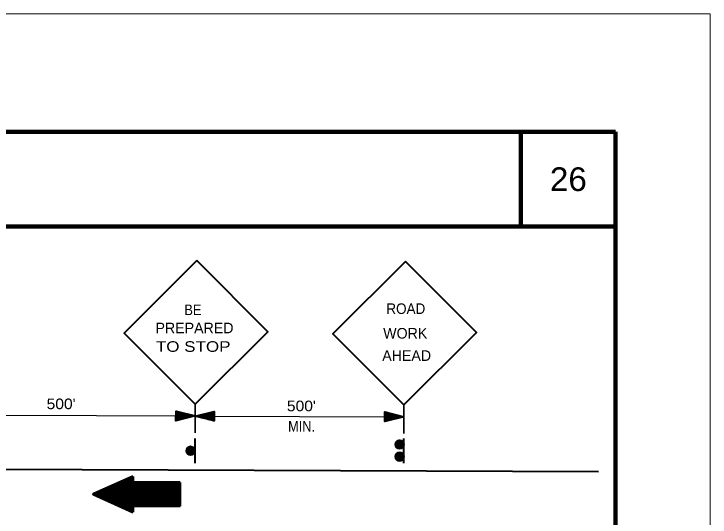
# Model space of a CAD drawing. Extents: x 3.071 to 3.988, y -0.6 to 0.108.
# Drawn here: x 3.6813 to 3.9878, y -0.1131 to 0.1085 of the extents above; entities that cross this region are included whole.
import ezdxf
from ezdxf.enums import TextEntityAlignment as Align

# ---------------------------------------------------------------- set-up
doc = ezdxf.new("R2010")
doc.units = 0
doc.header["$LTSCALE"] = 0.0021
for name, color, linetype, lineweight in [('1', 7, 'Continuous', 35), ('10', 7, 'Continuous', 35), ('2', 7, 'Continuous', 13), ('9', 7, 'Continuous', 25)]:
    doc.layers.add(name, color=color, linetype=linetype, lineweight=lineweight)

msp = doc.modelspace()

# ---------------------------------------------------------------- linework, layer by layer
at = {"layer": '1', "lineweight": 100}
msp.add_line((3.904417, 0.0565), (3.904417, 0.014833), dxfattribs=at)
at = {"layer": '1'}
for p, q in [((3.761083, -0.076), (3.761083, -0.063417)), ((3.853, -0.076333), (3.853, -0.06375)), ((3.849167, -0.081083), (3.851083, -0.079167)), ((3.849167, -0.080833), (3.850833, -0.079167)), ((3.849167, -0.08125), (3.85125, -0.079167)), ((3.849167, -0.0815), (3.8515, -0.079167)), ((3.849167, -0.08175), (3.851667, -0.07925)), ((3.84925, -0.0805), (3.850417, -0.07925)), ((3.849333, -0.081833), (3.851833, -0.079333)), ((3.849417, -0.082), (3.852, -0.079417)), ((3.8495, -0.08225), (3.852167, -0.0795)), ((3.757167, -0.083833), (3.759083, -0.081917)), ((3.757167, -0.083583), (3.758833, -0.081917)), ((3.757167, -0.084), (3.75925, -0.081917)), ((3.757167, -0.08425), (3.7595, -0.081917)), ((3.757167, -0.0845), (3.759667, -0.082)), ((3.75725, -0.08325), (3.758417, -0.082)), ((3.757333, -0.084583), (3.759833, -0.082083)), ((3.757417, -0.08475), (3.76, -0.082167)), ((3.7575, -0.085), (3.760167, -0.08225)), ((3.757583, -0.085167), (3.760333, -0.082417)), ((3.757667, -0.08525), (3.760417, -0.0825)), ((3.757917, -0.085417), (3.760667, -0.082667)), ((3.849583, -0.082417), (3.852333, -0.079667)), ((3.849667, -0.0825), (3.852417, -0.07975)), ((3.849917, -0.082667), (3.852667, -0.079917)), ((3.85, -0.08275), (3.85275, -0.08)), ((3.850167, -0.082917), (3.852833, -0.08025)), ((3.850417, -0.082917), (3.852917, -0.080417)), ((3.850667, -0.083), (3.853, -0.080583)), ((3.850833, -0.083), (3.853, -0.080833)), ((3.851, -0.083), (3.853083, -0.081)), ((3.851167, -0.083083), (3.853, -0.08125)), ((3.8515, -0.083), (3.853, -0.0815)), ((3.85175, -0.083), (3.852917, -0.08175)), ((3.758, -0.0855), (3.76075, -0.08275)), ((3.758167, -0.085667), (3.760833, -0.083)), ((3.758417, -0.085667), (3.760917, -0.083167)), ((3.758667, -0.08575), (3.761, -0.083333)), ((3.758833, -0.08575), (3.761, -0.083583)), ((3.759, -0.08575), (3.761083, -0.08375)), ((3.759167, -0.085833), (3.761, -0.084)), ((3.7595, -0.08575), (3.761, -0.08425)), ((3.75975, -0.08575), (3.760917, -0.0845)), ((3.849167, -0.086417), (3.851083, -0.0845)), ((3.849167, -0.086167), (3.850833, -0.0845)), ((3.849167, -0.086583), (3.85125, -0.0845)), ((3.849167, -0.086833), (3.8515, -0.0845)), ((3.849167, -0.087083), (3.851667, -0.084583)), ((3.84925, -0.085833), (3.850417, -0.084583)), ((3.849333, -0.087167), (3.851833, -0.084667)), ((3.849417, -0.087333), (3.852, -0.08475)), ((3.8495, -0.087583), (3.852167, -0.084833)), ((3.849583, -0.08775), (3.852333, -0.085)), ((3.849667, -0.087833), (3.852417, -0.085083)), ((3.849917, -0.088), (3.852667, -0.08525)), ((3.85, -0.088083), (3.85275, -0.085333)), ((3.850167, -0.08825), (3.852833, -0.085583)), ((3.850417, -0.08825), (3.852917, -0.08575)), ((3.850667, -0.088333), (3.853, -0.085917)), ((3.850833, -0.088333), (3.853, -0.086167)), ((3.851, -0.088333), (3.853083, -0.086333)), ((3.851167, -0.088417), (3.853, -0.086583)), ((3.8515, -0.088333), (3.853, -0.086833)), ((3.85175, -0.088333), (3.852917, -0.087083))]:
    msp.add_line(p, q, dxfattribs=at)
at = {"layer": '1', "lineweight": 25}
for p, q in [((3.64175, -0.068167), (3.761083, -0.068583)), ((3.761083, -0.068667), (3.853, -0.068917))]:
    msp.add_line(p, q, dxfattribs=at)
at = {"layer": '1', "lineweight": 40}
for p, q in [((3.761083, -0.089333), (3.761083, -0.0785)), ((3.141583, -0.09), (3.938667, -0.093083))]:
    msp.add_line(p, q, dxfattribs=at)
at = {"layer": '1', "lineweight": 53}
for p, q in [((3.728083, -0.09775), (3.73375, -0.10025)), ((3.729, -0.097333), (3.73375, -0.0995)), ((3.729667, -0.097083), (3.73375, -0.098833)), ((3.730417, -0.09675), (3.73375, -0.098167)), ((3.731333, -0.096333), (3.73375, -0.097333)), ((3.732167, -0.095917), (3.73375, -0.096583)), ((3.733083, -0.095583), (3.73375, -0.095917)), ((3.73375, -0.09525), (3.73375, -0.110917)), ((3.754583, -0.097833), (3.73375, -0.097833)), ((3.73375, -0.108333), (3.73375, -0.097833)), ((3.734417, -0.108333), (3.734417, -0.097833)), ((3.735083, -0.108333), (3.735083, -0.097833)), ((3.735667, -0.108333), (3.735667, -0.097833)), ((3.736333, -0.108333), (3.736333, -0.097833)), ((3.737, -0.108333), (3.737, -0.097833)), ((3.737667, -0.108333), (3.737667, -0.097833)), ((3.738333, -0.108333), (3.738333, -0.097833)), ((3.738917, -0.108333), (3.738917, -0.097833)), ((3.739583, -0.108333), (3.739583, -0.097833)), ((3.74025, -0.108333), (3.74025, -0.097833)), ((3.740917, -0.108333), (3.740917, -0.097833)), ((3.741583, -0.108333), (3.741583, -0.097833)), ((3.74225, -0.108333), (3.74225, -0.097833)), ((3.742833, -0.108333), (3.742833, -0.097833)), ((3.7435, -0.108333), (3.7435, -0.097833)), ((3.744167, -0.108333), (3.744167, -0.097833)), ((3.744833, -0.108333), (3.744833, -0.097833)), ((3.7455, -0.108333), (3.7455, -0.097833)), ((3.746083, -0.108333), (3.746083, -0.097833)), ((3.74675, -0.108333), (3.74675, -0.097833)), ((3.747417, -0.108333), (3.747417, -0.097833)), ((3.748083, -0.108333), (3.748083, -0.097833)), ((3.74875, -0.108333), (3.74875, -0.097833)), ((3.749333, -0.108333), (3.749333, -0.097833)), ((3.75, -0.108333), (3.75, -0.097833)), ((3.750667, -0.108333), (3.750667, -0.097833)), ((3.751333, -0.108333), (3.751333, -0.097833)), ((3.752, -0.108333), (3.752, -0.097833)), ((3.752667, -0.108333), (3.752667, -0.097833)), ((3.75325, -0.108333), (3.75325, -0.097833)), ((3.753917, -0.108333), (3.753917, -0.097833)), ((3.754583, -0.108333), (3.754583, -0.097833)), ((3.721, -0.100917), (3.73375, -0.106667)), ((3.72175, -0.100583), (3.73375, -0.105917)), ((3.7225, -0.10025), (3.73375, -0.10525)), ((3.723333, -0.099917), (3.73375, -0.1045)), ((3.724167, -0.0995), (3.73375, -0.103833)), ((3.724917, -0.099167), (3.73375, -0.103083)), ((3.725833, -0.098833), (3.73375, -0.102333)), ((3.726583, -0.098417), (3.73375, -0.101667)), ((3.727417, -0.098083), (3.73375, -0.100917)), ((3.73375, -0.103083), (3.716167, -0.103083)), ((3.716917, -0.10275), (3.73375, -0.11025)), ((3.71775, -0.102417), (3.73375, -0.1095)), ((3.718583, -0.102), (3.73375, -0.108833)), ((3.719417, -0.101667), (3.73375, -0.108)), ((3.720167, -0.10125), (3.73375, -0.107333)), ((3.754583, -0.108333), (3.73375, -0.108333))]:
    msp.add_line(p, q, dxfattribs=at)
at = {"layer": '1', "lineweight": 100}
for points in [[(3.946083, 0.0565), (3.11275, 0.0565), (3.11275, -0.558167)], [(3.946083, 0.0565), (3.946083, -0.558167), (3.11275, -0.558167)], [(3.946083, 0.014833), (3.904417, 0.014833), (3.154417, 0.014833)]]:
    msp.add_lwpolyline(points, dxfattribs=at)
at = {"layer": '1', "lineweight": 40}
for points in [[(3.761833, -0.000167), (3.729833, -0.032083), (3.761083, -0.063417), (3.793083, -0.0315)], [(3.85375, -0.0005), (3.82175, -0.032417), (3.853, -0.06375), (3.885, -0.031833)]]:
    msp.add_lwpolyline(points, close=True, dxfattribs=at)
msp.add_lwpolyline([(3.853, -0.089333), (3.853, -0.083917), (3.853, -0.0785)], dxfattribs=at)
at = {"layer": '1', "lineweight": 53}
msp.add_lwpolyline([(3.73375, -0.09525), (3.716167, -0.103083), (3.73375, -0.110917)], dxfattribs=at)
at = {"layer": '1'}
for centre in [(3.851083, -0.081167), (3.759083, -0.083917), (3.851083, -0.0865)]:
    msp.add_circle(centre, 0.001956, dxfattribs=at)
at = {"layer": '10'}
for p, q in [((3.752667, -0.067333), (3.757, -0.067583)), ((3.757333, -0.068167), (3.752667, -0.068)), ((3.757333, -0.068333), (3.752667, -0.068167)), ((3.752667, -0.068333), (3.757333, -0.0685)), ((3.75725, -0.068667), (3.752667, -0.0685)), ((3.752667, -0.068583), (3.761083, -0.068583)), ((3.7695, -0.068667), (3.761083, -0.068667)), ((3.7695, -0.068917), (3.764833, -0.06875)), ((3.764833, -0.068917), (3.7695, -0.069083)), ((3.764833, -0.069083), (3.7695, -0.06925)), ((3.764917, -0.068583), (3.7695, -0.06875)), ((3.7695, -0.069917), (3.765167, -0.069667)), ((3.844583, -0.067667), (3.848917, -0.067917)), ((3.84925, -0.0685), (3.844583, -0.068333)), ((3.84925, -0.068667), (3.844583, -0.0685)), ((3.844583, -0.068667), (3.84925, -0.068833)), ((3.849167, -0.069), (3.844583, -0.068833)), ((3.844583, -0.068917), (3.853, -0.068917))]:
    msp.add_line(p, q, dxfattribs=at)
for points in [[(3.752667, -0.070667), (3.75275, -0.0665), (3.761083, -0.068583)], [(3.7695, -0.066583), (3.7695, -0.07075), (3.761083, -0.068667)], [(3.7695, -0.066583), (3.761083, -0.068667), (3.7695, -0.066583)], [(3.844583, -0.071), (3.844583, -0.066833), (3.853, -0.068917)], [(3.752667, -0.070667), (3.761083, -0.068583), (3.752667, -0.070667)], [(3.844583, -0.071), (3.853, -0.068917), (3.844583, -0.071)]]:
    msp.add_lwpolyline(points, dxfattribs=at)
for points in [[(3.761083, -0.068583), (3.752667, -0.070667), (3.75275, -0.0665), (3.752667, -0.070667)], [(3.761083, -0.068667), (3.7695, -0.066583), (3.7695, -0.07075), (3.7695, -0.066583)], [(3.853, -0.068917), (3.844583, -0.071), (3.844583, -0.066833), (3.844583, -0.071)]]:
    msp.add_lwpolyline(points, close=True, dxfattribs=at)
at = {"layer": '2'}
for q in [(3.071083, 0.1085), (3.98775, -0.599833)]:
    msp.add_line((3.98775, 0.1085), q, dxfattribs=at)
at = {"layer": '9'}
for p, q in [((3.7555, -0.067167), (3.752667, -0.067083)), ((3.75625, -0.067333), (3.752667, -0.067167)), ((3.75325, -0.066583), (3.75275, -0.066583)), ((3.754, -0.06675), (3.75275, -0.06675)), ((3.75475, -0.067), (3.75275, -0.066917)), ((3.766833, -0.06725), (3.7695, -0.067333)), ((3.767417, -0.067083), (3.7695, -0.06725)), ((3.767917, -0.067), (3.7695, -0.067083)), ((3.7685, -0.066833), (3.7695, -0.066917)), ((3.769, -0.06675), (3.7695, -0.06675)), ((3.845167, -0.066917), (3.844583, -0.066917)), ((3.845917, -0.067167), (3.844583, -0.067083)), ((3.846667, -0.067333), (3.844583, -0.06725)), ((3.757333, -0.06775), (3.752667, -0.0675)), ((3.757333, -0.067917), (3.752667, -0.067667)), ((3.757333, -0.068083), (3.752667, -0.067833)), ((3.75725, -0.068833), (3.752667, -0.068583)), ((3.75725, -0.069), (3.752667, -0.06875)), ((3.75725, -0.069167), (3.752667, -0.068917)), ((3.75725, -0.069333), (3.752667, -0.069083)), ((3.75725, -0.069417), (3.752667, -0.06925)), ((3.756917, -0.069583), (3.752667, -0.069417)), ((3.756417, -0.06975), (3.752667, -0.069583)), ((3.755833, -0.069833), (3.752667, -0.06975)), ((3.755333, -0.07), (3.752667, -0.069917)), ((3.75475, -0.070167), (3.752667, -0.07)), ((3.75425, -0.07025), (3.752667, -0.070167)), ((3.753667, -0.070417), (3.752667, -0.070333)), ((3.760167, -0.068833), (3.75725, -0.068667)), ((3.759667, -0.068917), (3.75725, -0.068833)), ((3.759083, -0.069083), (3.75725, -0.069)), ((3.758583, -0.069167), (3.75725, -0.069167)), ((3.758, -0.069333), (3.75725, -0.069333)), ((3.7575, -0.0695), (3.75725, -0.069417)), ((3.75775, -0.06775), (3.757333, -0.06775)), ((3.7585, -0.067917), (3.757333, -0.067917)), ((3.759333, -0.068167), (3.757333, -0.068083)), ((3.760083, -0.068333), (3.757333, -0.068167)), ((3.760833, -0.0685), (3.757333, -0.068333)), ((3.76075, -0.068667), (3.757333, -0.0685)), ((3.761333, -0.06875), (3.764833, -0.068917)), ((3.761417, -0.068583), (3.764833, -0.06875)), ((3.762, -0.068417), (3.764917, -0.068583)), ((3.762083, -0.068917), (3.764833, -0.069083)), ((3.7625, -0.068333), (3.764917, -0.068417)), ((3.762833, -0.069083), (3.764833, -0.069167)), ((3.763083, -0.068167), (3.764917, -0.06825)), ((3.763583, -0.068083), (3.764917, -0.068083)), ((3.763667, -0.069333), (3.764833, -0.069333)), ((3.764167, -0.067917), (3.764917, -0.067917)), ((3.764417, -0.0695), (3.764833, -0.0695)), ((3.764667, -0.06775), (3.764917, -0.06775)), ((3.764833, -0.069167), (3.7695, -0.069417)), ((3.764833, -0.069333), (3.7695, -0.069583)), ((3.764833, -0.0695), (3.7695, -0.06975)), ((3.764917, -0.06775), (3.7695, -0.068)), ((3.764917, -0.067917), (3.7695, -0.068167)), ((3.764917, -0.068083), (3.7695, -0.068333)), ((3.764917, -0.06825), (3.7695, -0.0685)), ((3.764917, -0.068417), (3.7695, -0.068583)), ((3.76525, -0.067667), (3.7695, -0.067833)), ((3.76575, -0.0675), (3.7695, -0.067667)), ((3.765917, -0.069917), (3.7695, -0.07)), ((3.766333, -0.067417), (3.7695, -0.0675)), ((3.766667, -0.070083), (3.7695, -0.070167)), ((3.767417, -0.07025), (3.7695, -0.070333)), ((3.768167, -0.070417), (3.7695, -0.0705)), ((3.847417, -0.0675), (3.844583, -0.067417)), ((3.848167, -0.067667), (3.844583, -0.067583)), ((3.84925, -0.068083), (3.844583, -0.067833)), ((3.84925, -0.06825), (3.844583, -0.068)), ((3.84925, -0.068417), (3.844583, -0.068167)), ((3.849167, -0.069167), (3.844583, -0.069)), ((3.849167, -0.069333), (3.844583, -0.069083)), ((3.849167, -0.0695), (3.844583, -0.06925)), ((3.849167, -0.069667), (3.844583, -0.069417)), ((3.849167, -0.069833), (3.844583, -0.069583)), ((3.848833, -0.069917), (3.844583, -0.06975)), ((3.848333, -0.070083), (3.844583, -0.069917)), ((3.84775, -0.070167), (3.844583, -0.070083)), ((3.84725, -0.070333), (3.844583, -0.07025)), ((3.846667, -0.0705), (3.844583, -0.070333)), ((3.852083, -0.069167), (3.849167, -0.069)), ((3.851583, -0.06925), (3.849167, -0.069167)), ((3.851, -0.069417), (3.849167, -0.069333)), ((3.8505, -0.0695), (3.849167, -0.0695)), ((3.849917, -0.069667), (3.849167, -0.069667)), ((3.849417, -0.069833), (3.849167, -0.069833)), ((3.849667, -0.068083), (3.84925, -0.068083)), ((3.850417, -0.06825), (3.84925, -0.06825)), ((3.85125, -0.0685), (3.84925, -0.068417)), ((3.852, -0.068667), (3.84925, -0.0685)), ((3.85275, -0.068833), (3.84925, -0.068667)), ((3.852667, -0.069), (3.84925, -0.068833)), ((3.753167, -0.0705), (3.752667, -0.0705)), ((3.768917, -0.070667), (3.7695, -0.070667)), ((3.846167, -0.070583), (3.844583, -0.0705)), ((3.845583, -0.07075), (3.844583, -0.070667)), ((3.845083, -0.070833), (3.844583, -0.070833))]:
    msp.add_line(p, q, dxfattribs=at)
at = {"layer": '9', "lineweight": 40}
for points in [[(3.761083, -0.068583), (3.752667, -0.070667), (3.75275, -0.0665)], [(3.761083, -0.068667), (3.7695, -0.066583), (3.7695, -0.07075)], [(3.853, -0.068917), (3.844583, -0.071), (3.844583, -0.066833)]]:
    msp.add_lwpolyline(points, close=True, dxfattribs=at)

# ---------------------------------------------------------------- texts
at = {"layer": '1'}
for s, height, width, p in [('26', 0.01042, 1.05, (3.925375, 0.0305)), ('BE', 0.004666, 0.9, (3.760125, -0.024167)), ('ROAD', 0.004666, 0.95, (3.853833, -0.023667)), ('TO STOP', 0.004666, 1.2, (3.76025, -0.040333)), ("500'", 0.004666, 1.1, (3.702125, -0.065583)), ("500'", 0.004666, 1.1, (3.807875, -0.0665)), ('MIN.', 0.004666, 0.9, (3.807958, -0.0755))]:
    msp.add_text(s, height=height, dxfattribs=dict(at, width=width)).set_placement(p, align=Align.CENTER)
for s, p in [('PREPARED', (3.760833, -0.032167)), ('WORK', (3.853583, -0.0345)), ('AHEAD', (3.854208, -0.044333))]:
    msp.add_text(s, height=0.004666, dxfattribs=at).set_placement(p, align=Align.CENTER)

doc.saveas('drawing.dxf')
